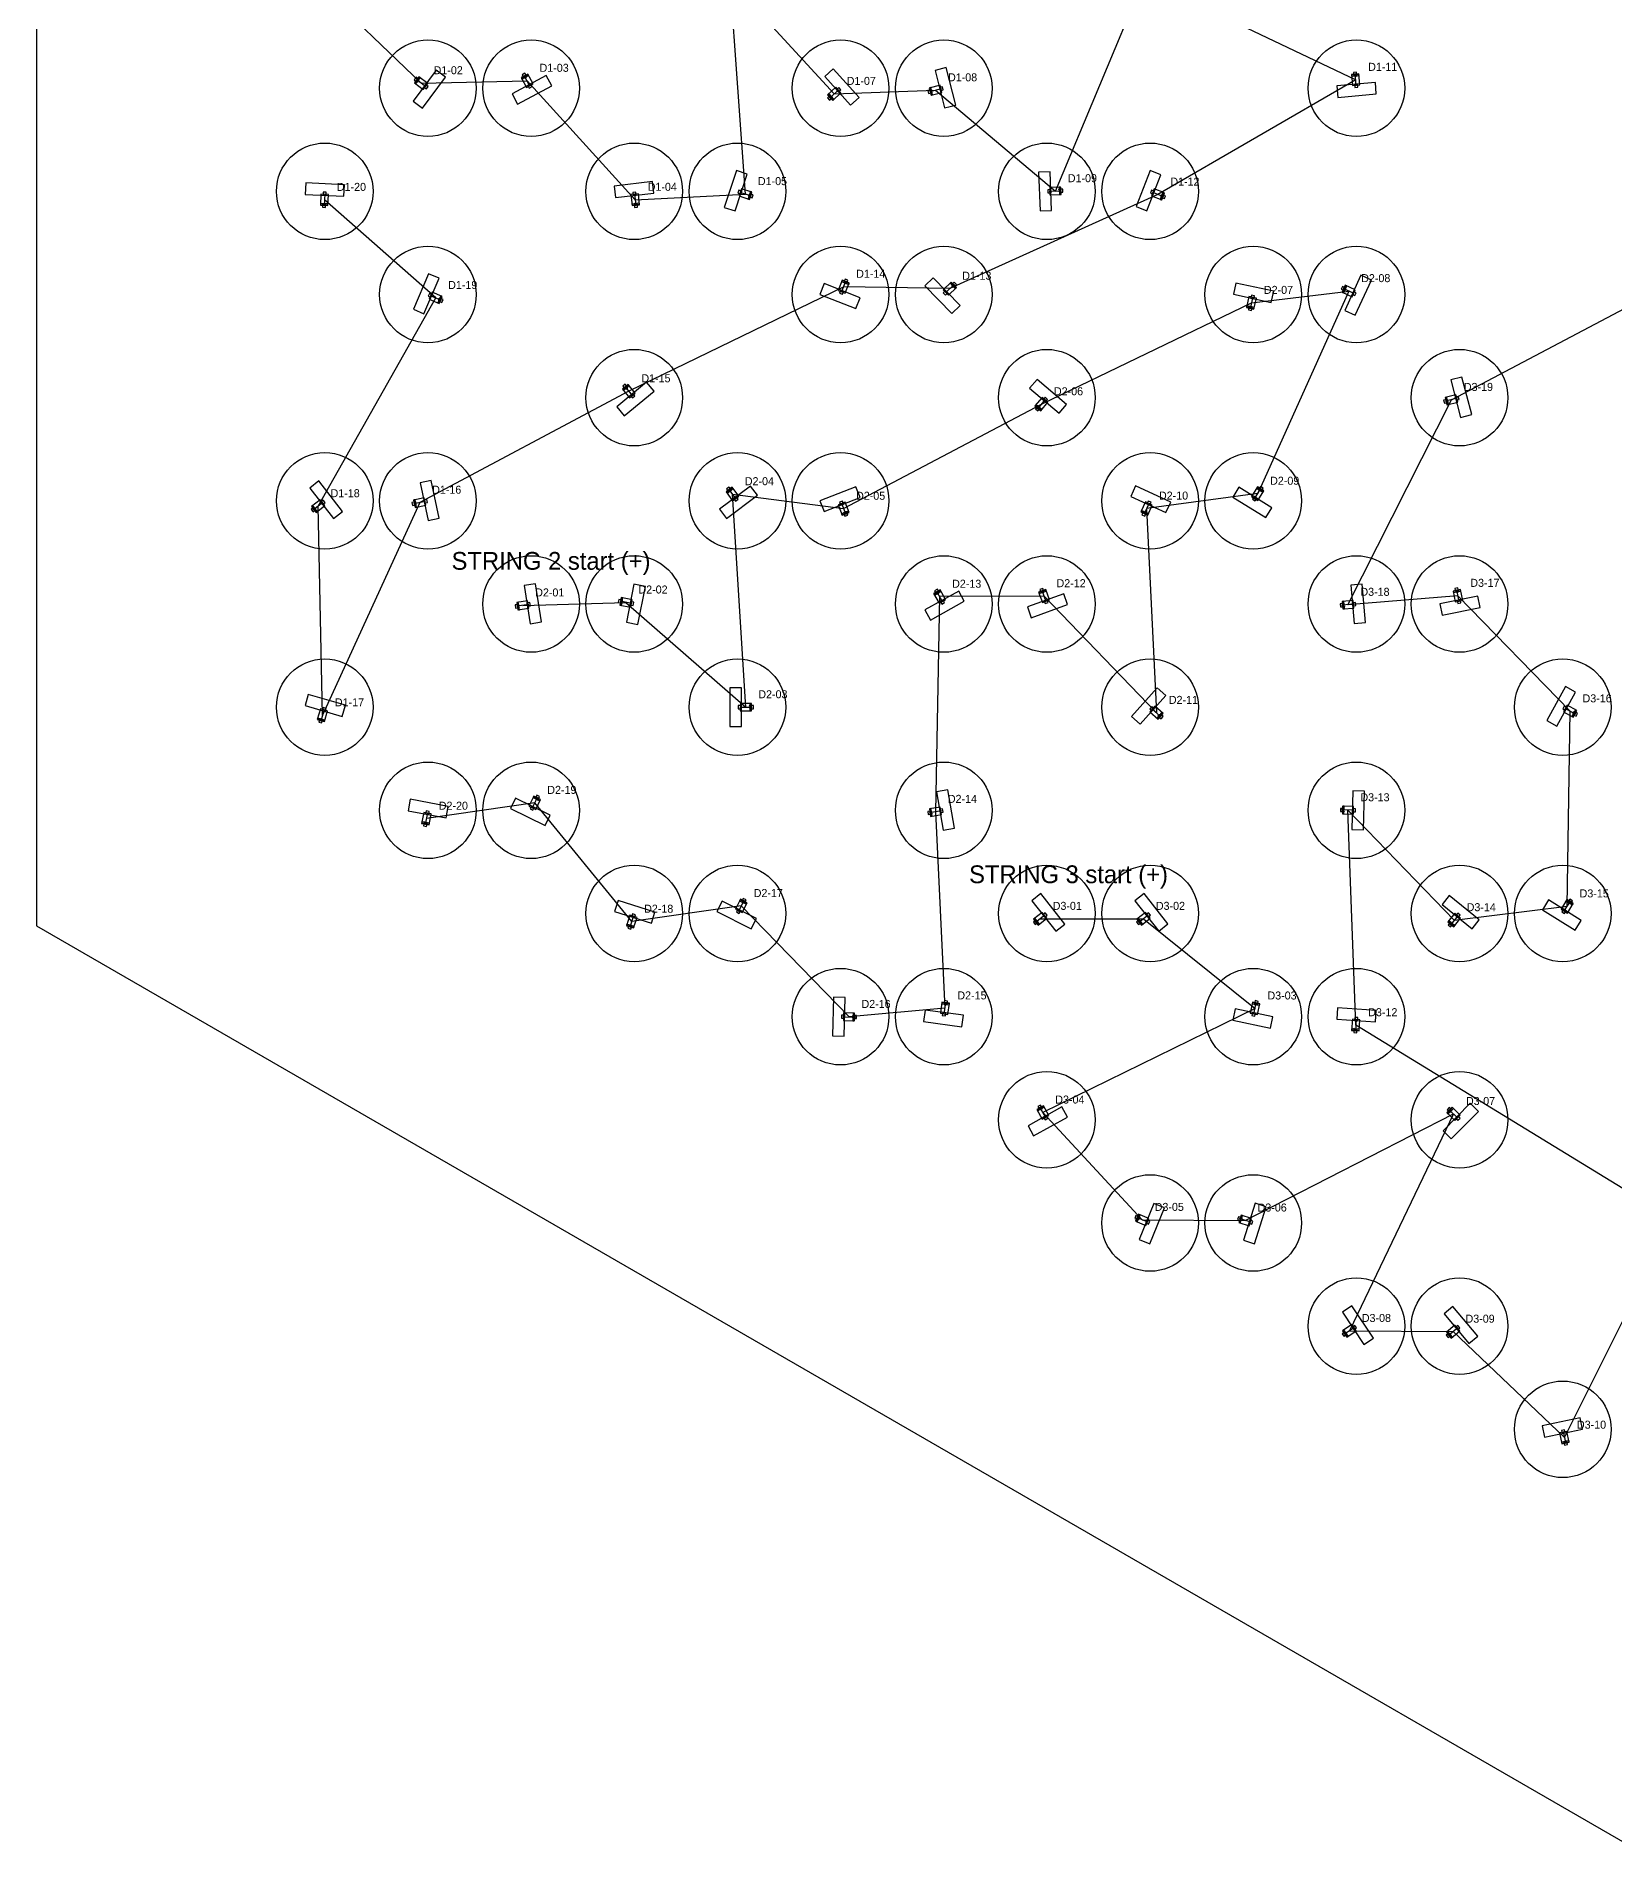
# Model space of a CAD drawing. Header units: millimetres. Extents: x -183 to 183, y -212 to 212.
# Drawn here: x -183.2 to -5.8, y -211.5 to -5.8 of the extents above; entities that cross this region are included whole.
import ezdxf

# ---------------------------------------------------------------- set-up
doc = ezdxf.new("R2010")
doc.units = ezdxf.units.MM
for name, color, linetype in [('ASM_ARROW', 4, 'Continuous'), ('ASM_BODY', 2, 'Continuous'), ('ASM_CATHODE_BAR', 6, 'Continuous'), ('ASM_PAD_ANODE', 1, 'Continuous'), ('ASM_PAD_CATHODE', 5, 'Continuous'), ('ASM_REF', 7, 'Continuous'), ('ASM_STRING_PATH', 30, 'Continuous'), ('CELL_DISC', 8, 'Continuous'), ('CELL_ISLAND', 3, 'Continuous'), ('OUTLINE', 7, 'Continuous')]:
    doc.layers.add(name, color=color, linetype=linetype)

msp = doc.modelspace()

# ---------------------------------------------------------------- linework, layer by layer
at = {"layer": 'ASM_ARROW'}
for p, q in [((-127.73, -11.36), (-128.37, -10.17)), ((-128.37, -10.17), (-128.09, -10.36)), ((-128.37, -10.17), (-128.36, -10.5)), ((-34.94, -9.98), (-35.07, -10.29)), ((-34.82, -11.33), (-34.94, -9.98)), ((-34.94, -9.98), (-34.77, -10.27)), ((-139.42, -11.44), (-140.5, -10.63)), ((-140.5, -10.63), (-140.17, -10.69)), ((-140.5, -10.63), (-140.35, -10.93)), ((-93, -11.78), (-94.01, -12.68)), ((-81.47, -11.67), (-82.78, -12)), ((-82.78, -12), (-82.52, -11.78)), ((-82.78, -12), (-82.45, -12.07)), ((-94.01, -12.68), (-93.89, -12.37)), ((-94.01, -12.68), (-93.69, -12.59)), ((-150.87, -24.82), (-151.01, -24.52)), ((-150.81, -23.48), (-150.87, -24.82)), ((-150.87, -24.82), (-150.71, -24.53)), ((-115.81, -24.81), (-116, -24.53)), ((-115.97, -23.47), (-115.81, -24.81)), ((-115.81, -24.81), (-115.7, -24.5)), ((-104.14, -23.29), (-102.86, -23.71)), ((-102.86, -23.71), (-103.19, -23.76)), ((-102.86, -23.71), (-103.09, -23.47)), ((-69.33, -23.19), (-67.98, -23.14)), ((-67.98, -23.14), (-68.28, -23)), ((-67.98, -23.14), (-68.27, -23.3)), ((-57.74, -23.3), (-56.49, -23.79)), ((-56.49, -23.79), (-56.82, -23.82)), ((-56.49, -23.79), (-56.71, -23.54)), ((-138.95, -34.91), (-137.71, -35.45)), ((-92.7, -34.54), (-92.2, -33.29)), ((-92.2, -33.29), (-92.45, -33.51)), ((-92.2, -33.29), (-92.17, -33.62)), ((-81, -34.61), (-80.03, -33.67)), ((-80.03, -33.67), (-80.35, -33.77)), ((-80.03, -33.67), (-80.14, -33.99)), ((-36.28, -34.13), (-35.94, -34.11)), ((-35.05, -34.69), (-36.28, -34.13)), ((-36.28, -34.13), (-36.07, -34.39)), ((-137.71, -35.45), (-138.04, -35.46)), ((-137.71, -35.45), (-137.92, -35.19)), ((-46.74, -36.39), (-46.83, -36.06)), ((-46.46, -35.07), (-46.74, -36.39)), ((-46.74, -36.39), (-46.53, -36.13)), ((-116.17, -46.19), (-117.03, -45.15)), ((-117.03, -45.15), (-116.73, -45.28)), ((-117.03, -45.15), (-116.96, -45.47)), ((-69.78, -46.61), (-70.65, -47.64)), ((-70.65, -47.64), (-70.57, -47.32)), ((-23.47, -46.47), (-24.77, -46.81)), ((-24.77, -46.81), (-24.52, -46.59)), ((-24.77, -46.81), (-24.44, -46.88)), ((-70.65, -47.64), (-70.34, -47.51)), ((-104.56, -57.78), (-105.37, -56.7)), ((-105.37, -56.7), (-105.07, -56.85)), ((-105.37, -56.7), (-105.31, -57.03)), ((-46.26, -57.77), (-45.54, -56.62)), ((-45.54, -56.62), (-45.83, -56.8)), ((-45.54, -56.62), (-45.57, -56.95)), ((-151.02, -58.17), (-152.08, -59)), ((-152.08, -59), (-151.94, -58.7)), ((-152.08, -59), (-151.75, -58.93)), ((-139.47, -58.06), (-140.79, -58.33)), ((-140.79, -58.33), (-140.53, -58.13)), ((-140.79, -58.33), (-140.47, -58.42)), ((-92.7, -58.26), (-92.21, -59.52)), ((-92.21, -59.52), (-92.46, -59.29)), ((-92.21, -59.52), (-92.18, -59.18)), ((-58.68, -59.48), (-58.69, -59.14)), ((-58.12, -58.25), (-58.68, -59.48)), ((-58.68, -59.48), (-58.42, -59.27)), ((-127.87, -69.64), (-129.21, -69.85)), ((-129.21, -69.85), (-128.93, -69.66)), ((-129.21, -69.85), (-128.89, -69.96)), ((-117.59, -69.29), (-117.27, -69.2)), ((-116.27, -69.55), (-117.59, -69.29)), ((-117.59, -69.29), (-117.33, -69.5)), ((-81.33, -69.36), (-81.99, -68.18)), ((-81.99, -68.18), (-81.72, -68.37)), ((-81.99, -68.18), (-81.98, -68.52)), ((-70.15, -68.07), (-70.19, -68.4)), ((-69.69, -69.34), (-70.15, -68.07)), ((-70.15, -68.07), (-69.91, -68.3)), ((-36.42, -69.74), (-36.13, -69.57)), ((-35.07, -69.62), (-36.42, -69.74)), ((-36.42, -69.74), (-36.11, -69.87)), ((-23.52, -68.01), (-23.61, -68.33)), ((-23.25, -69.33), (-23.52, -68.01)), ((-23.52, -68.01), (-23.32, -68.27)), ((-150.88, -81.46), (-151.25, -82.76)), ((-104.12, -81.2), (-102.78, -81.21)), ((-102.78, -81.21), (-103.08, -81.36)), ((-102.78, -81.21), (-103.07, -81.06)), ((-57.79, -81.38), (-56.78, -82.28)), ((-56.78, -82.28), (-57.11, -82.19)), ((-56.78, -82.28), (-56.91, -81.97)), ((-11.36, -81.33), (-10.17, -81.98)), ((-10.17, -81.98), (-10.51, -81.97)), ((-10.17, -81.98), (-10.37, -81.7)), ((-151.25, -82.76), (-151.31, -82.43)), ((-151.25, -82.76), (-151.03, -82.51)), ((-127.48, -92.55), (-126.89, -91.34)), ((-126.89, -91.34), (-127.15, -91.54)), ((-126.89, -91.34), (-126.88, -91.68)), ((-139.5, -94.4), (-139.59, -94.07)), ((-139.25, -93.07), (-139.5, -94.4)), ((-139.5, -94.4), (-139.3, -94.13)), ((-81.47, -92.85), (-82.8, -93.07)), ((-82.8, -93.07), (-82.53, -92.87)), ((-82.8, -93.07), (-82.48, -93.17)), ((-36.42, -92.76), (-36.12, -92.62)), ((-35.08, -92.79), (-36.42, -92.76)), ((-36.42, -92.76), (-36.13, -92.92)), ((-116.08, -104.66), (-116.49, -105.95)), ((-104.28, -104.16), (-103.66, -102.95)), ((-103.66, -102.95), (-103.93, -103.15)), ((-103.66, -102.95), (-103.67, -103.29)), ((-69.82, -104.57), (-70.88, -105.4)), ((-58.22, -104.57), (-59.28, -105.41)), ((-23.37, -104.61), (-24.23, -105.66)), ((-11.46, -104.17), (-10.74, -103.02)), ((-10.74, -103.02), (-11.03, -103.2)), ((-10.74, -103.02), (-10.77, -103.35)), ((-116.49, -105.95), (-116.54, -105.62)), ((-116.49, -105.95), (-116.26, -105.71)), ((-70.88, -105.4), (-70.74, -105.1)), ((-70.88, -105.4), (-70.55, -105.34)), ((-59.28, -105.41), (-59.13, -105.1)), ((-59.28, -105.41), (-58.95, -105.34)), ((-24.23, -105.66), (-24.15, -105.33)), ((-24.23, -105.66), (-23.92, -105.52)), ((-80.98, -114.39), (-81.17, -114.67)), ((-81.16, -115.73), (-80.98, -114.39)), ((-80.98, -114.39), (-80.87, -114.71)), ((-46.34, -115.73), (-46.06, -114.41)), ((-46.06, -114.41), (-46.27, -114.67)), ((-46.06, -114.41), (-45.98, -114.73)), ((-92.53, -116.01), (-91.17, -116.04)), ((-91.17, -116.04), (-91.48, -116.18)), ((-91.17, -116.04), (-91.47, -115.88)), ((-34.82, -116.27), (-34.91, -117.62)), ((-34.91, -117.62), (-35.04, -117.31)), ((-34.91, -117.62), (-34.74, -117.33)), ((-69.73, -127.36), (-70.39, -126.18)), ((-70.39, -126.18), (-70.11, -126.37)), ((-70.39, -126.18), (-70.37, -126.51)), ((-23.39, -127.41), (-24.36, -126.46)), ((-24.36, -126.46), (-24.04, -126.56)), ((-24.36, -126.46), (-24.25, -126.77)), ((-59.5, -138.58), (-59.17, -138.56)), ((-58.25, -139.1), (-59.5, -138.58)), ((-59.5, -138.58), (-59.28, -138.84)), ((-47.95, -138.71), (-47.62, -138.66)), ((-46.66, -139.12), (-47.95, -138.71)), ((-47.95, -138.71), (-47.71, -138.94)), ((-35.03, -150.95), (-36.15, -151.7)), ((-36.15, -151.7), (-35.99, -151.41)), ((-36.15, -151.7), (-35.82, -151.66)), ((-23.41, -150.98), (-24.44, -151.84)), ((-24.44, -151.84), (-24.31, -151.54)), ((-24.44, -151.84), (-24.12, -151.77)), ((-11.54, -162.67), (-11.26, -163.99)), ((-11.26, -163.99), (-11.47, -163.73)), ((-11.26, -163.99), (-11.18, -163.67))]:
    msp.add_line(p, q, dxfattribs=at)
at = {"layer": 'ASM_BODY'}
for points in [[(-128.13, -11.51), (-127.38, -11.11), (-127.97, -10.01), (-128.72, -10.41)], [(-35.25, -11.31), (-34.41, -11.24), (-34.52, -9.99), (-35.36, -10.07)], [(-139.72, -11.75), (-139.21, -11.06), (-140.21, -10.32), (-140.72, -11)], [(-92.76, -12.13), (-93.33, -11.5), (-94.26, -12.33), (-93.69, -12.97)], [(-81.41, -12.09), (-81.62, -11.27), (-82.83, -11.58), (-82.62, -12.4)], [(-150.39, -23.54), (-151.24, -23.51), (-151.29, -24.75), (-150.44, -24.79)], [(-115.54, -23.48), (-116.39, -23.57), (-116.24, -24.81), (-115.4, -24.72)], [(-103.96, -22.9), (-104.22, -23.71), (-103.04, -24.1), (-102.77, -23.29)], [(-69.29, -22.76), (-69.26, -23.61), (-68.01, -23.57), (-68.04, -22.72)], [(-57.54, -22.92), (-57.85, -23.71), (-56.69, -24.17), (-56.38, -23.38)], [(-138.73, -34.54), (-139.07, -35.32), (-137.92, -35.82), (-137.59, -35.04)], [(-93.08, -34.34), (-92.28, -34.65), (-91.83, -33.49), (-92.62, -33.18)], [(-81.26, -34.27), (-80.67, -34.88), (-79.77, -34.01), (-80.36, -33.4)], [(-35.27, -35.05), (-34.92, -34.28), (-36.06, -33.76), (-36.41, -34.53)], [(-46.05, -35.21), (-46.88, -35.03), (-47.15, -36.25), (-46.32, -36.43)], [(-116.53, -46.42), (-115.88, -45.88), (-116.67, -44.91), (-117.33, -45.45)], [(-69.48, -46.92), (-70.13, -46.37), (-70.94, -47.33), (-70.29, -47.88)], [(-23.41, -46.89), (-23.62, -46.07), (-24.83, -46.38), (-24.62, -47.21)], [(-104.94, -57.99), (-104.25, -57.49), (-105, -56.48), (-105.68, -56.99)], [(-46.59, -57.5), (-45.87, -57.95), (-45.21, -56.89), (-45.93, -56.44)], [(-150.79, -58.53), (-151.32, -57.87), (-152.3, -58.63), (-151.78, -59.3)], [(-139.43, -58.48), (-139.61, -57.65), (-140.83, -57.91), (-140.65, -58.74)], [(-92.29, -58.15), (-93.08, -58.46), (-92.63, -59.62), (-91.83, -59.31)], [(-57.75, -58.47), (-58.52, -58.12), (-59.05, -59.25), (-58.27, -59.61)], [(-127.86, -70.07), (-127.99, -69.23), (-129.22, -69.43), (-129.09, -70.27)], [(-116.4, -69.95), (-116.24, -69.12), (-117.47, -68.88), (-117.63, -69.72)], [(-81.73, -69.52), (-80.99, -69.11), (-81.6, -68.02), (-82.34, -68.43)], [(-70.11, -69.44), (-69.31, -69.15), (-69.73, -67.97), (-70.53, -68.26)], [(-35.09, -70.05), (-35.16, -69.2), (-36.41, -69.31), (-36.33, -70.16)], [(-23.68, -69.37), (-22.85, -69.2), (-23.1, -67.97), (-23.93, -68.14)], [(-150.48, -81.63), (-151.3, -81.39), (-151.65, -82.59), (-150.83, -82.83)], [(-104.07, -80.78), (-104.08, -81.63), (-102.83, -81.63), (-102.82, -80.78)], [(-57.48, -81.1), (-58.04, -81.73), (-57.1, -82.56), (-56.54, -81.93)], [(-11.11, -80.98), (-11.52, -81.73), (-10.42, -82.33), (-10.01, -81.58)], [(-127.84, -92.32), (-127.08, -92.69), (-126.53, -91.57), (-127.29, -91.2)], [(-81.45, -93.27), (-81.59, -92.44), (-82.82, -92.64), (-82.68, -93.48)], [(-35.13, -93.22), (-35.12, -92.37), (-36.36, -92.34), (-36.38, -93.19)], [(-138.84, -93.2), (-139.68, -93.04), (-139.91, -94.27), (-139.07, -94.43)], [(-104.63, -103.92), (-103.87, -104.3), (-103.31, -103.19), (-104.06, -102.8)], [(-11.79, -103.9), (-11.07, -104.35), (-10.41, -103.29), (-11.13, -102.84)], [(-115.69, -104.84), (-116.5, -104.58), (-116.88, -105.77), (-116.07, -106.03)], [(-69.59, -104.94), (-70.12, -104.27), (-71.1, -105.04), (-70.58, -105.71)], [(-57.99, -104.94), (-58.52, -104.27), (-59.5, -105.04), (-58.97, -105.71)], [(-23.08, -104.92), (-23.73, -104.38), (-24.52, -105.35), (-23.86, -105.89)], [(-81.58, -115.62), (-80.73, -115.74), (-80.56, -114.5), (-81.41, -114.38)], [(-46.75, -115.59), (-45.92, -115.77), (-45.66, -114.55), (-46.49, -114.37)], [(-92.47, -115.58), (-92.49, -116.43), (-91.24, -116.46), (-91.22, -115.61)], [(-34.4, -116.35), (-35.25, -116.29), (-35.34, -117.54), (-34.49, -117.6)], [(-70.13, -127.52), (-69.39, -127.11), (-69.99, -126.02), (-70.73, -126.43)], [(-23.73, -127.67), (-23.13, -127.07), (-24.02, -126.19), (-24.62, -126.79)], [(-58.46, -139.47), (-58.14, -138.68), (-59.3, -138.21), (-59.62, -139)], [(-46.84, -139.51), (-46.58, -138.7), (-47.77, -138.32), (-48.03, -139.13)], [(-34.83, -151.33), (-35.31, -150.63), (-36.35, -151.32), (-35.87, -152.03)], [(-23.18, -151.33), (-23.72, -150.68), (-24.68, -151.49), (-24.13, -152.14)], [(-11.12, -162.63), (-11.95, -162.81), (-11.69, -164.03), (-10.86, -163.85)]]:
    msp.add_lwpolyline(points, close=True, dxfattribs=at)
at = {"layer": 'ASM_CATHODE_BAR'}
for points in [[(-128.63, -10.57), (-127.88, -10.17), (-127.94, -10.06), (-128.69, -10.46)], [(-35.35, -10.25), (-34.5, -10.17), (-34.51, -10.05), (-35.36, -10.13)], [(-140.57, -11.11), (-140.06, -10.43), (-140.16, -10.35), (-140.67, -11.03)], [(-93.56, -12.85), (-94.12, -12.21), (-94.21, -12.29), (-93.65, -12.93)], [(-82.45, -12.36), (-82.66, -11.53), (-82.77, -11.56), (-82.56, -12.38)], [(-150.44, -24.61), (-151.29, -24.57), (-151.29, -24.7), (-150.44, -24.73)], [(-115.42, -24.54), (-116.26, -24.63), (-116.25, -24.75), (-115.41, -24.66)], [(-102.94, -23.23), (-103.21, -24.04), (-103.09, -24.08), (-102.83, -23.27)], [(-68.22, -22.73), (-68.19, -23.57), (-68.07, -23.57), (-68.1, -22.72)], [(-56.55, -23.31), (-56.85, -24.1), (-56.74, -24.15), (-56.43, -23.36)], [(-137.75, -34.96), (-138.09, -35.74), (-137.98, -35.79), (-137.64, -35.01)], [(-92.68, -33.35), (-91.89, -33.66), (-91.85, -33.55), (-92.64, -33.23)], [(-80.49, -33.52), (-79.9, -34.14), (-79.82, -34.05), (-80.41, -33.44)], [(-36.25, -34.61), (-35.89, -33.84), (-36, -33.78), (-36.35, -34.56)], [(-46.28, -36.25), (-47.11, -36.07), (-47.14, -36.19), (-46.3, -36.37)], [(-117.22, -45.59), (-116.56, -45.05), (-116.64, -44.96), (-117.29, -45.5)], [(-70.17, -47.74), (-70.82, -47.19), (-70.9, -47.28), (-70.25, -47.83)], [(-24.44, -47.16), (-24.66, -46.34), (-24.77, -46.37), (-24.56, -47.19)], [(-105.57, -57.13), (-104.89, -56.63), (-104.96, -56.53), (-105.64, -57.04)], [(-46.02, -56.59), (-45.3, -57.04), (-45.24, -56.94), (-45.96, -56.49)], [(-151.64, -59.19), (-152.16, -58.52), (-152.25, -58.6), (-151.73, -59.27)], [(-140.48, -58.7), (-140.65, -57.87), (-140.77, -57.9), (-140.59, -58.73)], [(-91.9, -59.15), (-92.69, -59.45), (-92.65, -59.57), (-91.86, -59.26)], [(-58.2, -59.45), (-58.97, -59.09), (-59.02, -59.2), (-58.25, -59.55)], [(-128.91, -70.24), (-129.04, -69.4), (-129.16, -69.42), (-129.03, -70.26)], [(-117.45, -69.75), (-117.29, -68.92), (-117.41, -68.89), (-117.57, -69.73)], [(-82.25, -68.59), (-81.51, -68.17), (-81.57, -68.07), (-82.31, -68.48)], [(-70.47, -68.43), (-69.67, -68.14), (-69.71, -68.03), (-70.51, -68.32)], [(-36.15, -70.14), (-36.23, -69.3), (-36.35, -69.31), (-36.27, -70.16)], [(-23.89, -68.32), (-23.06, -68.15), (-23.09, -68.03), (-23.92, -68.2)], [(-103, -80.78), (-103.01, -81.63), (-102.89, -81.63), (-102.88, -80.78)], [(-56.67, -81.81), (-57.24, -82.44), (-57.15, -82.52), (-56.58, -81.89)], [(-10.17, -81.5), (-10.58, -82.24), (-10.47, -82.3), (-10.07, -81.55)], [(-150.78, -82.66), (-151.6, -82.42), (-151.63, -82.54), (-150.81, -82.77)], [(-127.37, -91.36), (-126.61, -91.73), (-126.55, -91.63), (-127.32, -91.25)], [(-36.2, -93.19), (-36.18, -92.34), (-36.3, -92.34), (-36.33, -93.19)], [(-139.04, -94.25), (-139.88, -94.09), (-139.9, -94.21), (-139.06, -94.37)], [(-82.5, -93.45), (-82.65, -92.61), (-82.77, -92.64), (-82.62, -93.47)], [(-104.15, -102.96), (-103.39, -103.35), (-103.33, -103.24), (-104.09, -102.86)], [(-70.44, -105.59), (-70.96, -104.93), (-71.06, -105), (-70.53, -105.67)], [(-58.83, -105.6), (-59.36, -104.93), (-59.45, -105), (-58.93, -105.67)], [(-11.22, -102.99), (-10.5, -103.44), (-10.44, -103.34), (-11.16, -102.89)], [(-116.02, -105.86), (-116.83, -105.6), (-116.86, -105.71), (-116.06, -105.97)], [(-23.75, -105.75), (-24.41, -105.21), (-24.49, -105.31), (-23.83, -105.84)], [(-81.43, -114.56), (-80.59, -114.68), (-80.57, -114.56), (-81.41, -114.44)], [(-46.53, -114.55), (-45.69, -114.72), (-45.67, -114.61), (-46.5, -114.43)], [(-91.39, -115.61), (-91.42, -116.46), (-91.3, -116.46), (-91.28, -115.61)], [(-34.48, -117.42), (-35.32, -117.36), (-35.33, -117.48), (-34.48, -117.54)], [(-70.65, -126.58), (-69.9, -126.17), (-69.96, -126.07), (-70.7, -126.48)], [(-24.49, -126.92), (-23.89, -126.32), (-23.98, -126.23), (-24.58, -126.84)], [(-59.45, -139.06), (-59.13, -138.28), (-59.24, -138.23), (-59.56, -139.02)], [(-47.86, -139.18), (-47.6, -138.37), (-47.72, -138.34), (-47.97, -139.15)], [(-35.72, -151.93), (-36.2, -151.22), (-36.3, -151.29), (-35.82, -151.99)], [(-24, -152.02), (-24.54, -151.37), (-24.63, -151.45), (-24.09, -152.1)], [(-10.89, -163.68), (-11.73, -163.85), (-11.7, -163.97), (-10.87, -163.79)]]:
    msp.add_lwpolyline(points, close=True, dxfattribs=at)
at = {"layer": 'ASM_PAD_ANODE'}
for points in [[(-139.38, -11.68), (-139.18, -11.4), (-139.46, -11.19), (-139.66, -11.47)], [(-127.8, -11.59), (-127.49, -11.43), (-127.66, -11.12), (-127.97, -11.29)], [(-92.76, -11.8), (-92.99, -11.54), (-93.25, -11.77), (-93.02, -12.03)], [(-81.25, -11.79), (-81.34, -11.46), (-81.68, -11.54), (-81.59, -11.88)], [(-34.98, -11.52), (-34.63, -11.48), (-34.67, -11.14), (-35.01, -11.17)], [(-150.63, -23.31), (-150.98, -23.29), (-151, -23.64), (-150.65, -23.66)], [(-115.81, -23.28), (-116.16, -23.32), (-116.12, -23.67), (-115.78, -23.63)], [(-104.25, -23.07), (-104.36, -23.4), (-104.03, -23.51), (-103.92, -23.18)], [(-69.51, -23.02), (-69.49, -23.37), (-69.14, -23.36), (-69.16, -23.01)], [(-57.84, -23.07), (-57.97, -23.4), (-57.65, -23.53), (-57.52, -23.2)], [(-139.04, -34.68), (-139.18, -35), (-138.86, -35.14), (-138.72, -34.82)], [(-92.93, -34.64), (-92.6, -34.77), (-92.47, -34.45), (-92.8, -34.32)], [(-81.25, -34.6), (-81.01, -34.86), (-80.75, -34.61), (-81, -34.36)], [(-46.25, -34.94), (-46.59, -34.86), (-46.67, -35.2), (-46.32, -35.28)], [(-34.96, -34.92), (-34.82, -34.6), (-35.14, -34.45), (-35.28, -34.77)], [(-116.2, -46.43), (-115.93, -46.21), (-116.15, -45.94), (-116.42, -46.16)], [(-69.53, -46.59), (-69.8, -46.36), (-70.02, -46.63), (-69.76, -46.86)], [(-23.25, -46.59), (-23.34, -46.26), (-23.68, -46.34), (-23.59, -46.68)], [(-104.6, -58.02), (-104.32, -57.81), (-104.53, -57.53), (-104.81, -57.74)], [(-46.5, -57.82), (-46.2, -58.01), (-46.01, -57.71), (-46.31, -57.53)], [(-150.77, -58.2), (-150.99, -57.92), (-151.26, -58.14), (-151.05, -58.41)], [(-139.26, -58.19), (-139.33, -57.85), (-139.68, -57.92), (-139.6, -58.26)], [(-92.6, -58.03), (-92.93, -58.16), (-92.8, -58.48), (-92.47, -58.36)], [(-57.88, -58.16), (-58.2, -58.02), (-58.35, -58.34), (-58.03, -58.48)], [(-127.67, -69.79), (-127.73, -69.44), (-128.07, -69.5), (-128.02, -69.84)], [(-116.13, -69.75), (-116.06, -69.41), (-116.41, -69.34), (-116.47, -69.69)], [(-81.4, -69.6), (-81.1, -69.43), (-81.27, -69.12), (-81.57, -69.29)], [(-69.8, -69.56), (-69.47, -69.45), (-69.59, -69.12), (-69.92, -69.24)], [(-34.88, -69.78), (-34.91, -69.43), (-35.26, -69.47), (-35.23, -69.81)], [(-23.39, -69.54), (-23.05, -69.47), (-23.12, -69.12), (-23.46, -69.19)], [(-150.66, -81.34), (-151, -81.25), (-151.09, -81.58), (-150.76, -81.68)], [(-104.3, -81.03), (-104.3, -81.38), (-103.95, -81.38), (-103.95, -81.03)], [(-57.81, -81.14), (-58.04, -81.4), (-57.78, -81.63), (-57.55, -81.37)], [(-11.43, -81.09), (-11.6, -81.4), (-11.29, -81.57), (-11.12, -81.26)], [(-127.71, -92.63), (-127.4, -92.79), (-127.25, -92.47), (-127.56, -92.32)], [(-139.05, -92.93), (-139.39, -92.87), (-139.46, -93.21), (-139.11, -93.28)], [(-81.27, -92.99), (-81.33, -92.64), (-81.67, -92.7), (-81.61, -93.05)], [(-34.9, -92.97), (-34.9, -92.62), (-35.25, -92.61), (-35.25, -92.96)], [(-115.86, -104.55), (-116.2, -104.44), (-116.3, -104.78), (-115.97, -104.88)], [(-104.51, -104.23), (-104.2, -104.39), (-104.04, -104.08), (-104.35, -103.92)], [(-69.57, -104.6), (-69.79, -104.32), (-70.06, -104.54), (-69.85, -104.81)], [(-57.97, -104.6), (-58.19, -104.33), (-58.46, -104.54), (-58.24, -104.82)], [(-23.13, -104.59), (-23.4, -104.37), (-23.62, -104.64), (-23.35, -104.86)], [(-11.7, -104.22), (-11.4, -104.41), (-11.21, -104.11), (-11.51, -103.92)], [(-92.7, -115.83), (-92.7, -116.18), (-92.35, -116.19), (-92.35, -115.84)], [(-81.36, -115.88), (-81.01, -115.92), (-80.97, -115.58), (-81.31, -115.53)], [(-46.55, -115.87), (-46.21, -115.94), (-46.13, -115.6), (-46.48, -115.52)], [(-34.63, -116.11), (-34.98, -116.09), (-35.01, -116.44), (-34.66, -116.46)], [(-69.8, -127.6), (-69.5, -127.43), (-69.67, -127.12), (-69.97, -127.29)], [(-23.39, -127.65), (-23.15, -127.41), (-23.4, -127.16), (-23.64, -127.41)], [(-58.16, -139.32), (-58.03, -139), (-58.35, -138.87), (-58.48, -139.19)], [(-46.55, -139.34), (-46.44, -139), (-46.78, -138.9), (-46.88, -139.23)], [(-34.79, -151), (-34.98, -150.71), (-35.27, -150.9), (-35.08, -151.19)], [(-23.16, -151), (-23.39, -150.73), (-23.66, -150.96), (-23.43, -151.22)], [(-11.41, -162.46), (-11.75, -162.53), (-11.68, -162.88), (-11.34, -162.8)]]:
    msp.add_lwpolyline(points, close=True, dxfattribs=at)
at = {"layer": 'ASM_PAD_CATHODE'}
for points in [[(-128.44, -10.4), (-128.13, -10.24), (-128.29, -9.93), (-128.6, -10.1)], [(-35.1, -10.17), (-34.75, -10.14), (-34.79, -9.79), (-35.13, -9.82)], [(-140.47, -10.87), (-140.26, -10.59), (-140.54, -10.38), (-140.75, -10.66)], [(-82.56, -12.13), (-82.65, -11.79), (-82.99, -11.87), (-82.9, -12.21)], [(-93.76, -12.7), (-94, -12.44), (-94.26, -12.67), (-94.03, -12.93)], [(-150.69, -24.66), (-151.04, -24.64), (-151.06, -24.99), (-150.71, -25.01)], [(-115.66, -24.62), (-116.01, -24.66), (-115.97, -25.01), (-115.62, -24.97)], [(-102.97, -23.49), (-103.08, -23.82), (-102.75, -23.93), (-102.64, -23.6)], [(-68.16, -22.97), (-68.14, -23.32), (-67.8, -23.31), (-67.81, -22.96)], [(-56.59, -23.57), (-56.71, -23.89), (-56.39, -24.02), (-56.26, -23.69)], [(-92.43, -33.39), (-92.1, -33.52), (-91.97, -33.19), (-92.3, -33.06)], [(-80.28, -33.67), (-80.04, -33.92), (-79.78, -33.67), (-80.03, -33.42)], [(-36.19, -34.36), (-36.05, -34.04), (-36.37, -33.89), (-36.51, -34.21)], [(-137.8, -35.22), (-137.94, -35.54), (-137.62, -35.68), (-137.48, -35.35)], [(-46.53, -36.25), (-46.88, -36.18), (-46.95, -36.52), (-46.61, -36.6)], [(-117.06, -45.39), (-116.79, -45.17), (-117.01, -44.9), (-117.28, -45.12)], [(-24.56, -46.93), (-24.65, -46.6), (-24.99, -46.68), (-24.9, -47.02)], [(-70.4, -47.62), (-70.67, -47.4), (-70.89, -47.66), (-70.63, -47.89)], [(-105.41, -56.94), (-105.12, -56.73), (-105.33, -56.45), (-105.61, -56.66)], [(-45.78, -56.68), (-45.48, -56.86), (-45.3, -56.56), (-45.6, -56.38)], [(-151.83, -59.03), (-152.05, -58.76), (-152.33, -58.97), (-152.11, -59.25)], [(-140.58, -58.47), (-140.66, -58.13), (-141, -58.2), (-140.93, -58.54)], [(-92.11, -59.29), (-92.44, -59.41), (-92.31, -59.74), (-91.98, -59.61)], [(-58.45, -59.39), (-58.77, -59.24), (-58.91, -59.56), (-58.59, -59.71)], [(-70.26, -68.3), (-69.93, -68.18), (-70.05, -67.85), (-70.38, -67.97)], [(-23.66, -68.21), (-23.32, -68.14), (-23.39, -67.8), (-23.73, -67.87)], [(-129, -70), (-129.06, -69.65), (-129.41, -69.71), (-129.35, -70.05)], [(-117.46, -69.5), (-117.39, -69.15), (-117.73, -69.09), (-117.8, -69.43)], [(-82.06, -68.42), (-81.75, -68.25), (-81.92, -67.94), (-82.23, -68.11)], [(-36.23, -69.9), (-36.26, -69.55), (-36.61, -69.58), (-36.58, -69.93)], [(-102.95, -81.03), (-102.95, -81.38), (-102.6, -81.38), (-102.6, -81.03)], [(-56.8, -82.03), (-57.03, -82.29), (-56.77, -82.53), (-56.54, -82.26)], [(-10.24, -81.74), (-10.41, -82.05), (-10.1, -82.22), (-9.94, -81.91)], [(-151.04, -82.64), (-151.37, -82.54), (-151.47, -82.88), (-151.13, -82.98)], [(-127.12, -91.42), (-126.81, -91.57), (-126.65, -91.26), (-126.97, -91.11)], [(-36.25, -92.94), (-36.24, -92.59), (-36.59, -92.58), (-36.6, -92.93)], [(-139.3, -94.26), (-139.64, -94.19), (-139.71, -94.54), (-139.36, -94.6)], [(-82.6, -93.22), (-82.66, -92.87), (-83, -92.93), (-82.94, -93.27)], [(-103.9, -103.03), (-103.59, -103.19), (-103.43, -102.88), (-103.74, -102.72)], [(-10.98, -103.08), (-10.69, -103.26), (-10.5, -102.96), (-10.8, -102.78)], [(-116.27, -105.83), (-116.61, -105.73), (-116.71, -106.06), (-116.38, -106.17)], [(-70.63, -105.43), (-70.85, -105.16), (-71.12, -105.37), (-70.91, -105.65)], [(-59.03, -105.44), (-59.25, -105.16), (-59.52, -105.38), (-59.3, -105.65)], [(-23.98, -105.64), (-24.25, -105.41), (-24.47, -105.69), (-24.2, -105.91)], [(-81.17, -114.54), (-80.83, -114.59), (-80.78, -114.24), (-81.13, -114.19)], [(-46.27, -114.55), (-45.93, -114.62), (-45.85, -114.28), (-46.2, -114.2)], [(-91.35, -115.86), (-91.36, -116.21), (-91, -116.22), (-91, -115.87)], [(-34.73, -117.46), (-35.08, -117.43), (-35.1, -117.78), (-34.75, -117.81)], [(-70.45, -126.42), (-70.15, -126.25), (-70.32, -125.94), (-70.62, -126.11)], [(-24.35, -126.7), (-24.11, -126.45), (-24.36, -126.21), (-24.6, -126.46)], [(-59.41, -138.81), (-59.27, -138.49), (-59.6, -138.35), (-59.73, -138.68)], [(-47.84, -138.93), (-47.73, -138.59), (-48.06, -138.49), (-48.17, -138.82)], [(-35.91, -151.75), (-36.1, -151.46), (-36.39, -151.65), (-36.2, -151.94)], [(-24.2, -151.87), (-24.42, -151.6), (-24.69, -151.82), (-24.47, -152.09)], [(-11.13, -163.78), (-11.47, -163.85), (-11.4, -164.2), (-11.06, -164.12)]]:
    msp.add_lwpolyline(points, close=True, dxfattribs=at)
at = {"layer": 'ASM_STRING_PATH'}
for points in [[(-151.71, 0.26), (-139.96, -11.03), (-128.05, -10.76), (-115.89, -24.14), (-103.5, -23.5), (-105.2, 0.51), (-93.51, -12.23), (-82.12, -11.83), (-68.65, -23.17), (-58.65, 0.69), (-34.88, -10.65), (-57.12, -23.55), (-80.52, -34.14), (-92.45, -33.92), (-116.6, -45.67), (-140.13, -58.2), (-151.06, -82.11), (-151.55, -58.59), (-138.33, -35.18), (-150.84, -24.15)], [(-128.54, -69.75), (-116.93, -69.42), (-103.45, -81.2), (-104.97, -57.24), (-92.46, -58.88), (-70.21, -47.13), (-46.6, -35.73), (-35.66, -34.41), (-45.9, -57.19), (-58.4, -58.86), (-57.29, -81.83), (-69.92, -68.71), (-81.66, -68.77), (-82.14, -92.96), (-81.07, -115.06), (-91.85, -116.02), (-103.97, -103.55), (-116.29, -105.31), (-127.18, -91.95), (-139.38, -93.73)], [(-70.35, -104.99), (-58.75, -104.99), (-46.2, -115.07), (-70.06, -126.77), (-58.88, -138.84), (-47.31, -138.91), (-23.88, -126.93), (-35.59, -151.33), (-23.93, -151.41), (-11.4, -163.33), (0.87, -138.81), (-34.87, -116.95), (-35.75, -92.78), (-23.8, -105.14), (-11.1, -103.59), (-10.77, -81.66), (-23.39, -68.67), (-35.75, -69.68), (-24.12, -46.64), (0.09, -33.85)]]:
    msp.add_lwpolyline(points, dxfattribs=at)
at = {"layer": 'CELL_DISC'}
for centre in [(-139.2, -11.6), (-127.6, -11.6), (-92.8, -11.6), (-81.2, -11.6), (-34.8, -11.6), (-150.8, -23.2), (-116, -23.2), (-104.4, -23.2), (-69.6, -23.2), (-58, -23.2), (-139.2, -34.8), (-92.8, -34.8), (-81.2, -34.8), (-46.4, -34.8), (-34.8, -34.8), (-116, -46.4), (-69.6, -46.4), (-23.2, -46.4), (-150.8, -58), (-139.2, -58), (-104.4, -58), (-92.8, -58), (-58, -58), (-46.4, -58), (-127.6, -69.6), (-116, -69.6), (-81.2, -69.6), (-69.6, -69.6), (-34.8, -69.6), (-23.2, -69.6), (-150.8, -81.2), (-104.4, -81.2), (-58, -81.2), (-11.6, -81.2), (-139.2, -92.8), (-127.6, -92.8), (-81.2, -92.8), (-34.8, -92.8), (-116, -104.4), (-104.4, -104.4), (-69.6, -104.4), (-58, -104.4), (-23.2, -104.4), (-11.6, -104.4), (-92.8, -116), (-81.2, -116), (-46.4, -116), (-34.8, -116), (-69.6, -127.6), (-23.2, -127.6), (-58, -139.2), (-46.4, -139.2), (-34.8, -150.8), (-23.2, -150.8), (-11.6, -162.4)]:
    msp.add_circle(centre, 5.43, dxfattribs=at)
at = {"layer": 'CELL_ISLAND'}
for points in [[(-139.82, -13.85), (-137.22, -10.37), (-138.26, -9.59), (-140.86, -13.07)], [(-129.12, -13.38), (-125.28, -11.32), (-125.89, -10.18), (-129.73, -12.23)], [(-90.72, -12.65), (-93.62, -9.41), (-94.58, -10.28), (-91.69, -13.52)], [(-79.84, -13.5), (-80.91, -9.28), (-82.17, -9.6), (-81.1, -13.82)], [(-36.89, -12.64), (-32.56, -12.25), (-32.67, -10.96), (-37.01, -11.35)], [(-148.59, -22.45), (-152.93, -22.25), (-152.99, -23.55), (-148.65, -23.75)], [(-113.94, -22.11), (-118.26, -22.6), (-118.11, -23.89), (-113.79, -23.4)], [(-104.52, -20.87), (-105.89, -25), (-104.66, -25.41), (-103.29, -21.28)], [(-70.53, -21.06), (-70.37, -25.4), (-69.07, -25.36), (-69.23, -21.01)], [(-58, -20.87), (-59.58, -24.92), (-58.37, -25.39), (-56.79, -21.34)], [(-139.12, -32.47), (-140.84, -36.46), (-139.65, -36.97), (-137.92, -32.98)], [(-34.93, -37.13), (-33.12, -33.17), (-34.31, -32.63), (-36.11, -36.59)], [(-95.13, -34.79), (-91.09, -36.39), (-90.61, -35.18), (-94.66, -33.58)], [(-83.32, -33.83), (-80.3, -36.95), (-79.36, -36.05), (-82.39, -32.92)], [(-44.09, -34.43), (-48.34, -33.51), (-48.62, -34.78), (-44.37, -35.7)], [(-117.14, -48.44), (-113.78, -45.67), (-114.61, -44.67), (-117.96, -47.44)], [(-67.39, -47.15), (-70.71, -44.35), (-71.55, -45.34), (-68.23, -48.15)], [(-21.83, -48.29), (-22.93, -44.08), (-24.18, -44.41), (-23.09, -48.62)], [(-148.79, -59.19), (-151.47, -55.76), (-152.49, -56.56), (-149.81, -59.99)], [(-137.92, -59.95), (-138.82, -55.7), (-140.09, -55.97), (-139.19, -60.22)], [(-105.64, -59.98), (-102.15, -57.38), (-102.92, -56.34), (-106.41, -58.94)], [(-91.08, -56.42), (-95.13, -57.99), (-94.66, -59.21), (-90.61, -57.63)], [(-55.67, -58.14), (-59.62, -56.32), (-60.16, -57.5), (-56.21, -59.32)], [(-48.7, -57.57), (-45, -59.87), (-44.32, -58.77), (-48.01, -56.47)], [(-126.42, -71.61), (-127.1, -67.32), (-128.38, -67.52), (-127.7, -71.82)], [(-115.58, -71.9), (-114.75, -67.63), (-116.03, -67.38), (-116.86, -71.65)], [(-33.76, -71.69), (-34.14, -67.36), (-35.44, -67.47), (-35.06, -71.81)], [(-82.68, -71.4), (-78.89, -69.28), (-79.52, -68.15), (-83.32, -70.27)], [(-71.36, -71.14), (-67.27, -69.66), (-67.71, -68.44), (-71.8, -69.92)], [(-25.16, -70.87), (-20.9, -70), (-21.16, -68.72), (-25.42, -69.59)], [(-148.47, -80.99), (-152.65, -79.78), (-153.01, -81.03), (-148.84, -82.24)], [(-105.24, -79.02), (-105.26, -83.37), (-103.96, -83.38), (-103.94, -79.03)], [(-57.2, -79.01), (-60.08, -82.26), (-59.1, -83.13), (-56.22, -79.87)], [(-11.3, -78.89), (-13.39, -82.7), (-12.25, -83.32), (-10.16, -79.51)], [(-80, -94.8), (-80.73, -90.51), (-82.01, -90.73), (-81.28, -95.02)], [(-136.91, -92.37), (-141.18, -91.56), (-141.42, -92.84), (-137.15, -93.64)], [(-129.93, -92.61), (-126.02, -94.52), (-125.45, -93.35), (-129.35, -91.44)], [(-34, -94.99), (-33.9, -90.65), (-35.2, -90.62), (-35.3, -94.96)], [(-67.59, -105.59), (-70.27, -102.16), (-71.3, -102.97), (-68.61, -106.39)], [(-55.99, -105.58), (-58.68, -102.17), (-59.7, -102.97), (-57.01, -106.39)], [(-20.98, -105.11), (-24.35, -102.37), (-25.17, -103.38), (-21.8, -106.12)], [(-13.89, -103.97), (-10.2, -106.27), (-9.52, -105.17), (-13.21, -102.87)], [(-113.67, -104.25), (-117.81, -102.93), (-118.21, -104.17), (-114.06, -105.49)], [(-106.72, -104.17), (-102.85, -106.14), (-102.26, -104.98), (-106.13, -103.01)], [(-93.6, -113.81), (-93.7, -118.15), (-92.4, -118.18), (-92.3, -113.84)], [(-48.7, -116.38), (-44.45, -117.28), (-44.18, -116.01), (-48.43, -115.11)], [(-32.57, -115.31), (-36.91, -115), (-37, -116.3), (-32.66, -116.6)], [(-83.47, -116.54), (-79.16, -117.14), (-78.98, -115.85), (-83.29, -115.26)], [(-71.09, -129.4), (-67.29, -127.29), (-67.92, -126.15), (-71.72, -128.26)], [(-24.13, -129.74), (-21.07, -126.65), (-21.99, -125.74), (-25.05, -128.83)], [(-58.04, -141.53), (-56.39, -137.51), (-57.59, -137.02), (-59.24, -141.04)], [(-46.25, -141.53), (-44.93, -137.38), (-46.17, -136.99), (-47.49, -141.14)], [(-32.89, -152.14), (-35.3, -148.52), (-36.38, -149.24), (-33.97, -152.86)], [(-21.15, -151.92), (-23.95, -148.59), (-24.94, -149.43), (-22.15, -152.75)], [(-9.65, -161.12), (-13.9, -162.02), (-13.63, -163.29), (-9.38, -162.39)]]:
    msp.add_lwpolyline(points, close=True, dxfattribs=at)
at = {"layer": 'OUTLINE'}
msp.add_lwpolyline([(0, 211.55), (-183.21, 105.77), (-183.21, -105.77), (0, -211.55), (183.21, -105.77), (183.21, 105.77)], close=True, dxfattribs=at)

# ---------------------------------------------------------------- texts
at = {"layer": 'ASM_REF'}
for s, height, p in [('D1-02', 0.9, (-138.56, -10.03)), ('D1-03', 0.9, (-126.65, -9.76)), ('D1-08', 0.9, (-80.72, -10.83)), ('D1-11', 0.9, (-33.48, -9.65)), ('D1-07', 0.9, (-92.11, -11.23)), ('D1-20', 0.9, (-149.44, -23.15)), ('D1-04', 0.9, (-114.49, -23.14)), ('D1-05', 0.9, (-102.1, -22.5)), ('D1-09', 0.9, (-67.25, -22.17)), ('D1-12', 0.9, (-55.72, -22.55)), ('D1-14', 0.9, (-91.05, -32.92)), ('D1-13', 0.9, (-79.12, -33.14)), ('D2-08', 0.9, (-34.26, -33.41)), ('D1-19', 0.9, (-136.93, -34.18)), ('D2-07', 0.9, (-45.2, -34.73)), ('D1-15', 0.9, (-115.2, -44.67)), ('D2-06', 0.9, (-68.81, -46.13)), ('D3-19', 0.9, (-22.72, -45.64)), ('D2-04', 0.9, (-103.57, -56.24)), ('D2-09', 0.9, (-44.5, -56.19)), ('D1-18', 0.9, (-150.15, -57.59)), ('D1-16', 0.9, (-138.73, -57.2)), ('D2-05', 0.9, (-91.06, -57.88)), ('D2-10', 0.9, (-57, -57.86)), ('STRING 2 start (+)', 2, (-136.54, -65.75)), ('D2-01', 0.9, (-127.14, -68.75)), ('D2-02', 0.9, (-115.53, -68.42)), ('D2-13', 0.9, (-80.26, -67.77)), ('D2-12', 0.9, (-68.52, -67.71)), ('D3-18', 0.9, (-34.35, -68.68)), ('D3-17', 0.9, (-21.99, -67.67)), ('D1-17', 0.9, (-149.66, -81.11)), ('D2-03', 0.9, (-102.05, -80.2)), ('D2-11', 0.9, (-55.89, -80.83)), ('D3-16', 0.9, (-9.37, -80.66)), ('D2-19', 0.9, (-125.78, -90.95)), ('D2-20', 0.9, (-137.98, -92.73)), ('D2-14', 0.9, (-80.74, -91.96)), ('D3-13', 0.9, (-34.35, -91.78)), ('STRING 3 start (+)', 2, (-78.35, -100.99)), ('D2-17', 0.9, (-102.57, -102.55)), ('D3-15', 0.9, (-9.7, -102.59)), ('D2-18', 0.9, (-114.89, -104.31)), ('D3-01', 0.9, (-68.95, -103.99)), ('D3-02', 0.9, (-57.35, -103.99)), ('D3-14', 0.9, (-22.4, -104.14)), ('D2-15', 0.9, (-79.67, -114.06)), ('D3-03', 0.9, (-44.8, -114.07)), ('D2-16', 0.9, (-90.45, -115.02)), ('D3-12', 0.9, (-33.47, -115.95)), ('D3-04', 0.9, (-68.66, -125.77)), ('D3-07', 0.9, (-22.48, -125.93)), ('D3-05', 0.9, (-57.48, -137.84)), ('D3-06', 0.9, (-45.91, -137.91)), ('D3-08', 0.9, (-34.19, -150.33)), ('D3-09', 0.9, (-22.53, -150.41)), ('D3-10', 0.9, (-10, -162.33))]:
    msp.add_text(s, height=height, dxfattribs=at).set_placement(p)

doc.saveas('drawing.dxf')
